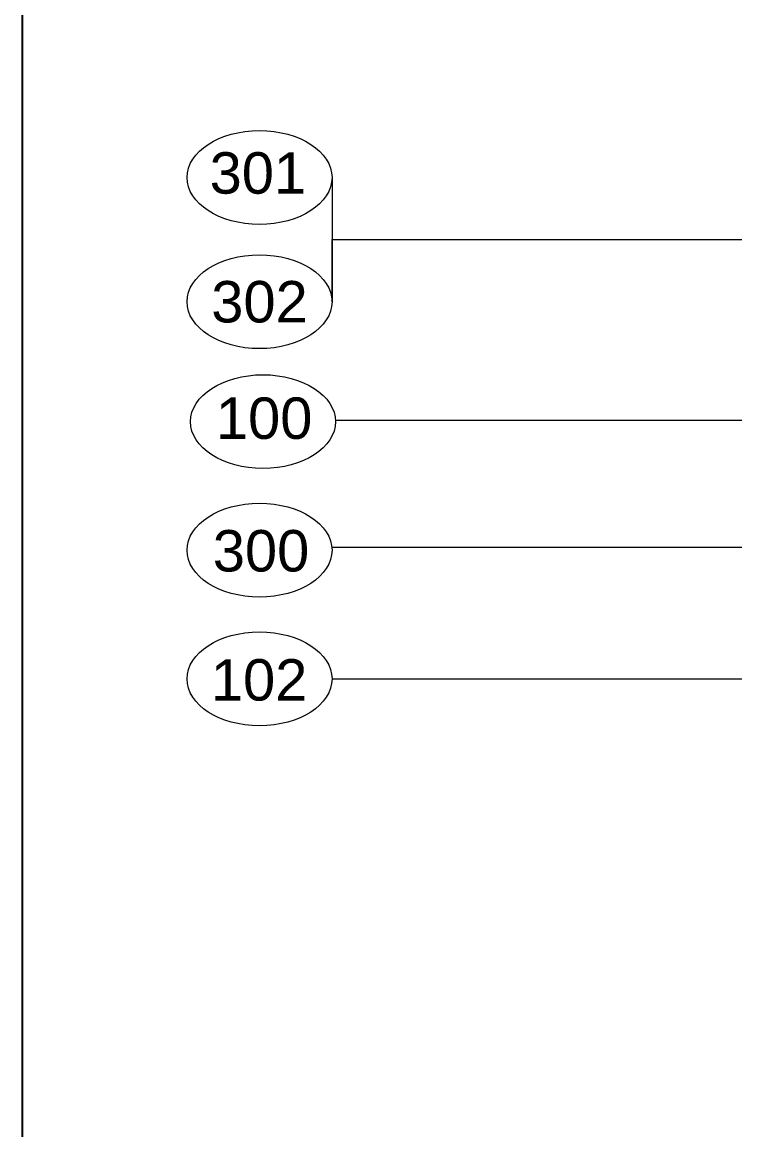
# Model space of a CAD drawing. Header units: millimetres. Extents: x 3755 to 5685, y 4194 to 7013.
# Drawn here: x 3755 to 4185, y 5135 to 5804 of the extents above; entities that cross this region are included whole.
import ezdxf
from ezdxf.enums import TextEntityAlignment as Align

# ---------------------------------------------------------------- set-up
doc = ezdxf.new("R2010")
doc.units = ezdxf.units.MM
doc.linetypes.add('WIN_SOLID', pattern=[0])
doc.layers.add('Xella-Rahmen', color=7, linetype='Continuous', lineweight=25)
doc.layers.add('Xella-Text', color=7, linetype='WIN_SOLID', lineweight=13)
doc.styles.get("Standard").update_dxf_attribs({"font": 'arial.ttf', "height": 25})

msp = doc.modelspace()

# ---------------------------------------------------------------- linework, layer by layer
at = {"layer": 'Xella-Rahmen', "linetype": 'Continuous', "lineweight": -3}
msp.add_lwpolyline([(5684.94, 7012.51), (3754.85, 7012.51), (3754.85, 4193.8), (5684.94, 4193.8)], close=True, dxfattribs=at)
at = {"layer": 'Xella-Text', "linetype": 'Continuous', "lineweight": 13}
for p, q in [((3942.02, 5710.18), (3942.02, 5635.18)), ((3942.02, 5672.68), (4242.15, 5672.68)), ((4449.24, 5563.43), (3944.1, 5563.43)), ((4274.74, 5486.72), (3942.02, 5486.72)), ((3942.02, 5407.5), (4549.53, 5407.5))]:
    msp.add_line(p, q, dxfattribs=at)
at = {"layer": 'Xella-Text'}
msp.add_line((3942.02, 5635.18), (3942.02, 5672.68), dxfattribs=at)
at = {"layer": 'Xella-Text', "linetype": 'Continuous', "ltscale": 120}
for centre in [(3898.22, 5710.18), (3898.22, 5635.18), (3900.31, 5562.8), (3898.22, 5485.18), (3898.22, 5407.5)]:
    msp.add_ellipse(centre, major_axis=(43.79, 0), ratio=0.646552, dxfattribs=at)

# ---------------------------------------------------------------- texts
for s, p in [('301', (3897.22, 5712.93)), ('302', (3898.22, 5635.18)), ('100', (3901.02, 5564.88)), ('300', (3899.14, 5484.82)), ('102', (3897.99, 5406.88))]:
    msp.add_text(s, height=25, dxfattribs=at).set_placement(p, align=Align.MIDDLE_CENTER)

doc.saveas('drawing.dxf')
